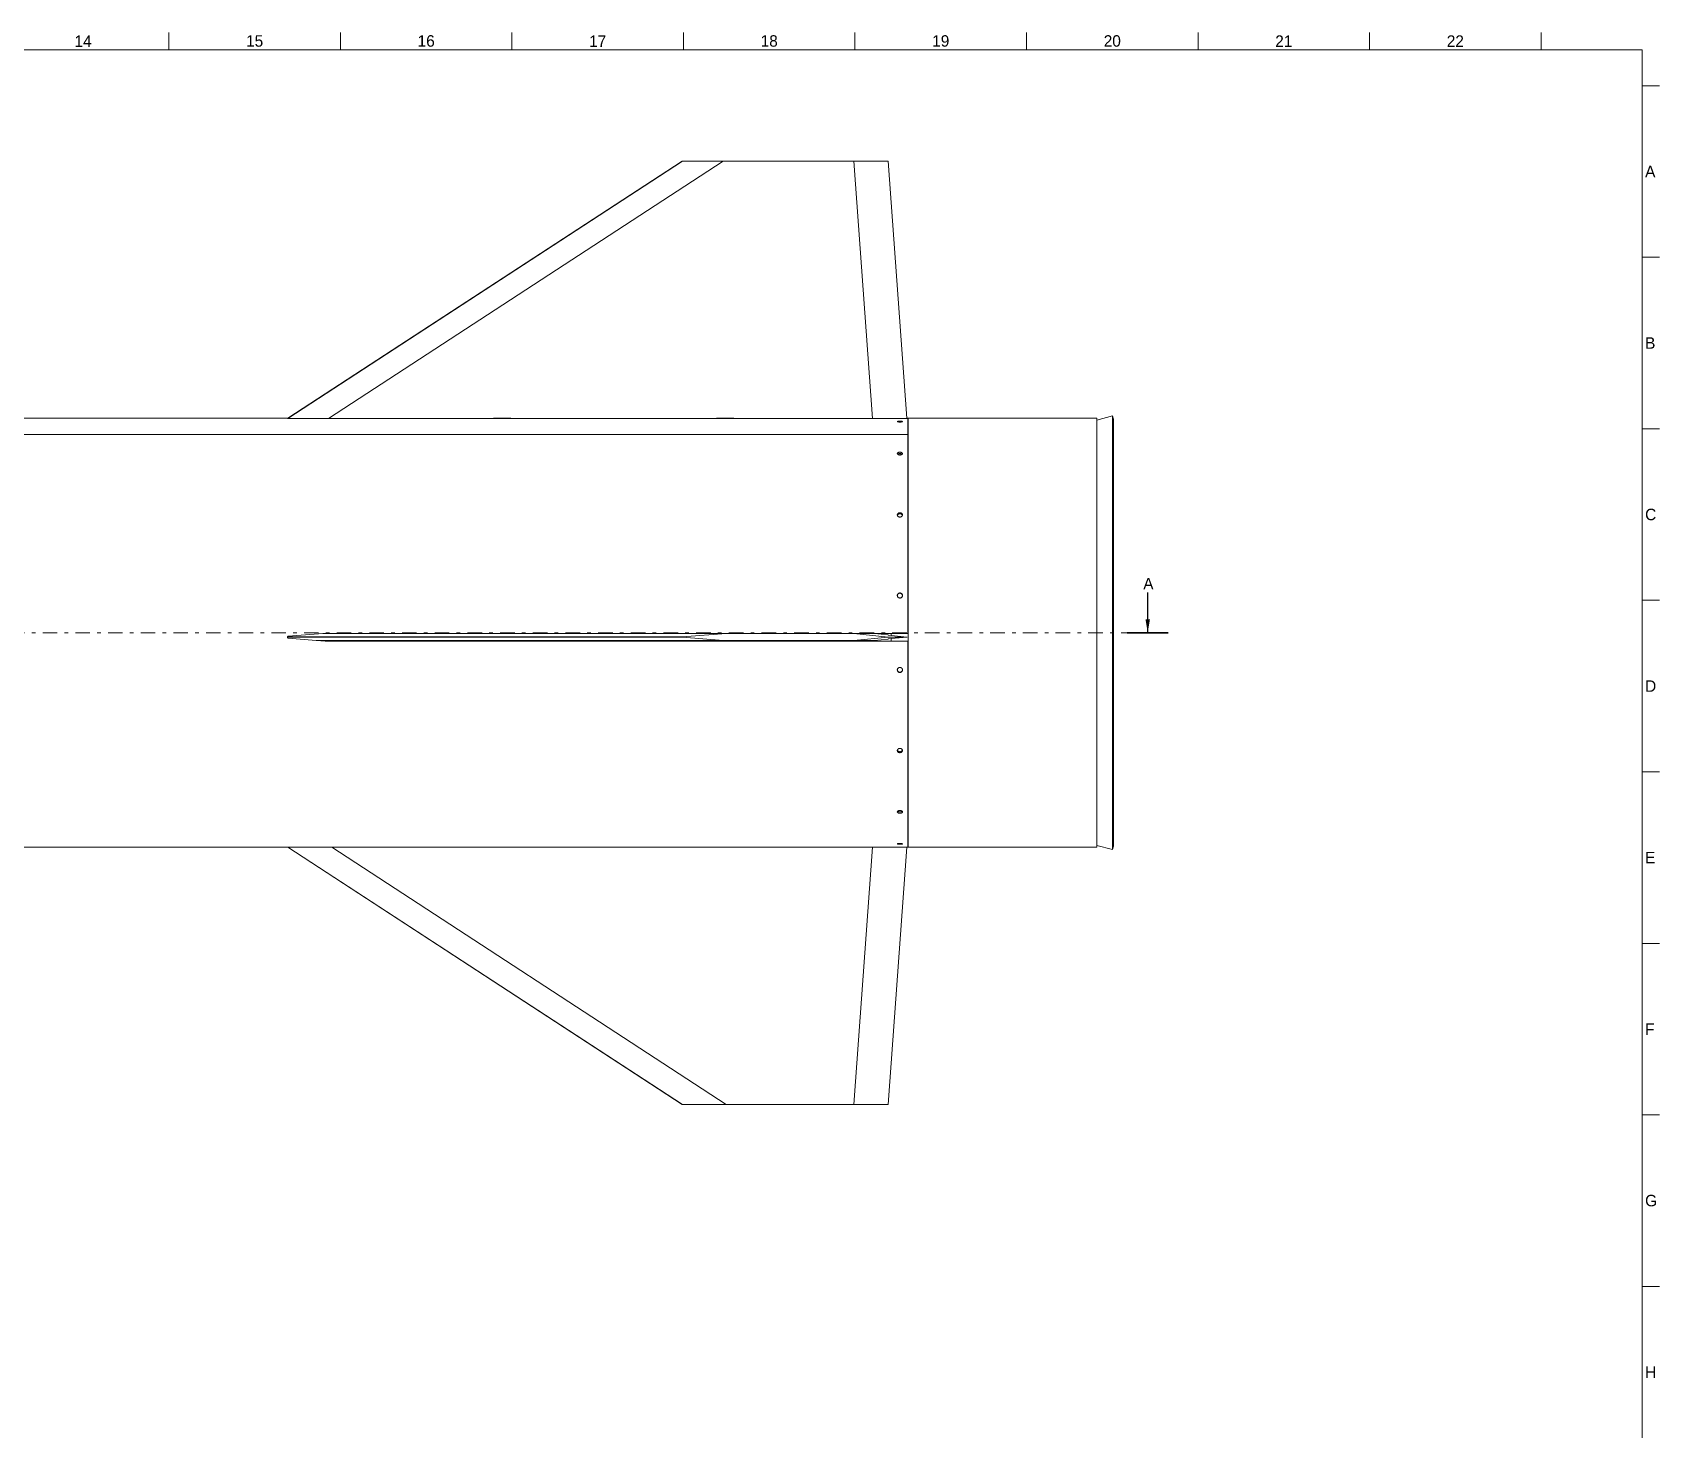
# Model space of a CAD drawing. Header units: millimetres. Extents: x 10 to 2348, y 8 to 1670.
# Drawn here: x 1399 to 2348, y 855 to 1670 of the extents above; entities that cross this region are included whole.
import ezdxf

# ---------------------------------------------------------------- set-up
doc = ezdxf.new("R2010")
doc.units = ezdxf.units.MM
doc.linetypes.add('SectionLineISO', pattern=[13.758333, 4.233333, -2.116667, 1.058333, -2.116667, 4.233333])
for name, color, linetype in [('Annotations', 7, 'Continuous'), ('Border', 7, 'Continuous'), ('Geometries', 7, 'Continuous')]:
    doc.layers.add(name, color=color, linetype=linetype)
doc.styles.add('Shapr15', font='txt', dxfattribs={"height": 6.699})
doc.styles.add('Shapr80', font='txt', dxfattribs={"height": 3.3495})
doc.dimstyles.new('ISO-25', dxfattribs={"dimtxt": 2.5, "dimasz": 2.5, "dimexe": 1.25, "dimexo": 0.625, "dimtad": 1, "dimtxsty": 'Standard', "dimcen": 2.5, "dimadec": 0, "dimazin": 0, "dimtfac": 1, "dimtmove": 0, "dimatfit": 3, "dimfxl": 1, "dimarcsym": 0})

# ---------------------------------------------------------------- blocks, each defined once
blk = doc.blocks.new('*U2')
at = {"layer": 'Annotations', "linetype": 'Continuous', "lineweight": 35}
blk.add_line((1028.83, 661.02), (1040.83, 661.02), dxfattribs=at)
at = {"layer": 'Annotations', "linetype": 'SectionLineISO', "lineweight": 13, "flags": 128}
blk.add_lwpolyline([(169.79, 661.02), (1034.83, 661.02)], dxfattribs=at)
at = {"layer": 'Annotations', "linetype": 'Continuous', "lineweight": -3, "insert": (1033.56, 675.38), "char_height": 3.28, "width": 500, "attachment_point": 4, "style": 'Shapr15'}
blk.add_mtext('A', dxfattribs=at)
at = {"layer": 'Annotations', "linetype": 'Continuous', "lineweight": 13}
blk.add_leader([(1034.83, 661.02), (1034.83, 672.76)], dimstyle='ISO-25', override={"dimasz": 3.913514}, dxfattribs=at)

msp = doc.modelspace()

# ---------------------------------------------------------------- linework, layer by layer
at = {"layer": 'Border', "linetype": 'Continuous', "lineweight": 15}
for p, q in [((1478.86, 1659.55), (1478.86, 1669.55)), ((1578.86, 1659.55), (1578.86, 1669.55)), ((1678.86, 1659.55), (1678.86, 1669.55)), ((1778.86, 1659.55), (1778.86, 1669.55)), ((1878.86, 1659.55), (1878.86, 1669.55)), ((1978.86, 1659.55), (1978.86, 1669.55)), ((2078.86, 1659.55), (2078.86, 1669.55)), ((2178.86, 1659.55), (2178.86, 1669.55)), ((2278.86, 1659.55), (2278.86, 1669.55)), ((2337.86, 1659.55), (19.86, 1659.55)), ((2337.86, 17.55), (2337.86, 1659.55)), ((2337.86, 1638.55), (2347.86, 1638.55)), ((2337.86, 1538.55), (2347.86, 1538.55)), ((2337.86, 1438.55), (2347.86, 1438.55)), ((2337.86, 1338.55), (2347.86, 1338.55)), ((2337.86, 1238.55), (2347.86, 1238.55)), ((2337.86, 1138.55), (2347.86, 1138.55)), ((2337.86, 1038.55), (2347.86, 1038.55)), ((2337.86, 938.55), (2347.86, 938.55))]:
    msp.add_line(p, q, dxfattribs=at)
at = {"layer": 'Geometries', "linetype": 'Continuous', "lineweight": 13}
for p, q in [((1778.18, 1594.65), (1548.18, 1444.65)), ((1548.18, 1444.63), (1778.22, 1594.65)), ((1801.98, 1594.65), (1571.83, 1444.55)), ((1778.22, 1594.65), (1778.18, 1594.65)), ((1778.22, 1594.65), (1801.98, 1594.65)), ((1878.13, 1594.65), (1801.98, 1594.65)), ((1878.13, 1594.65), (1898.18, 1594.65)), ((1889.1, 1444.55), (1878.13, 1594.65)), ((1909.15, 1444.65), (1898.18, 1594.65)), ((1548.18, 1444.65), (1263.99, 1444.65)), ((1547.99, 1444.62), (1547.99, 1444.62)), ((1548.18, 1444.65), (1548.18, 1444.63)), ((1548.18, 1444.61), (1548.18, 1444.63)), ((1548.18, 1444.63), (1548.18, 1444.63)), ((1569.99, 1444.55), (1571.83, 1444.55)), ((1571.83, 1444.55), (1668.18, 1444.55)), ((1668.18, 1444.65), (1668.18, 1444.65)), ((1668.18, 1444.65), (1678.18, 1444.65)), ((1678.18, 1444.65), (1668.18, 1444.65)), ((1668.18, 1444.55), (1668.18, 1444.65)), ((1668.18, 1444.55), (1678.18, 1444.55)), ((1678.18, 1444.65), (1678.18, 1444.65)), ((1678.18, 1444.65), (1678.18, 1444.55)), ((1678.18, 1444.55), (1798.18, 1444.55)), ((1798.18, 1444.65), (1798.18, 1444.65)), ((1798.18, 1444.65), (1808.18, 1444.65)), ((1798.18, 1444.55), (1798.18, 1444.65)), ((1808.18, 1444.65), (1798.18, 1444.65)), ((1798.18, 1444.55), (1808.18, 1444.55)), ((1808.18, 1444.65), (1808.18, 1444.55)), ((1808.18, 1444.65), (1808.18, 1444.65)), ((1808.18, 1444.55), (1889.1, 1444.55)), ((1889.1, 1444.55), (1909.15, 1444.55)), ((1903.54, 1442.74), (1903.53, 1442.75)), ((1905.12, 1443), (1905.02, 1443)), ((1905.03, 1442.48), (1905.02, 1442.48)), ((1905.03, 1442.48), (1905.12, 1442.48)), ((1906.53, 1442.75), (1906.53, 1442.76)), ((1909.63, 1444.65), (1909.15, 1444.65)), ((1909.63, 1444.65), (1909.15, 1444.65)), ((1909.15, 1444.55), (1909.15, 1444.65)), ((1909.15, 1444.65), (1909.15, 1444.65)), ((1909.15, 1444.55), (1909.63, 1444.55)), ((1909.63, 1444.55), (1909.63, 1444.65)), ((1909.63, 1444.65), (1909.63, 1444.65)), ((1909.63, 1444.55), (1909.63, 1443.65)), ((1909.93, 1443.65), (1909.63, 1443.65)), ((1909.63, 1443.65), (1909.63, 1435.17)), ((1909.63, 1443.65), (1909.63, 1443.65)), ((1909.93, 1443.65), (1909.93, 1444.65)), ((2019.93, 1444.65), (1909.93, 1444.65)), ((1909.93, 1195.65), (1909.93, 1443.65)), ((2029, 1446.08), (2019.93, 1443.65)), ((2019.93, 1443.65), (2019.93, 1444.65)), ((2019.93, 1195.65), (2019.93, 1443.65)), ((2029, 1193.22), (2029, 1446.08)), ((2029.52, 1444.15), (2029, 1446.08)), ((2029.52, 1444.15), (2029, 1446.08)), ((2029.52, 1195.15), (2029.52, 1444.15)), ((1909.63, 1435.17), (1263.99, 1435.17)), ((1909.63, 1435.13), (1263.99, 1435.13)), ((1909.63, 1435.17), (1909.63, 1435.13)), ((1909.63, 1435.13), (1909.63, 1319.25)), ((1903.54, 1424.05), (1903.53, 1424.09)), ((1905.05, 1424.07), (1904.95, 1424.07)), ((1905.02, 1424.9), (1905.12, 1424.9)), ((1905.03, 1423.25), (1905.02, 1423.25)), ((1905.03, 1423.25), (1905.12, 1423.26)), ((1906.53, 1424.09), (1906.53, 1424.12)), ((1903.54, 1388.28), (1903.53, 1388.34)), ((1903.57, 1388.06), (1903.57, 1388.06)), ((1905.05, 1389.04), (1904.95, 1389.04)), ((1905.02, 1389.59), (1905.12, 1389.58)), ((1905.03, 1387.08), (1905.02, 1387.08)), ((1905.03, 1387.08), (1905.12, 1387.08)), ((1906.5, 1388.06), (1906.5, 1388.07)), ((1906.53, 1388.34), (1906.53, 1388.39)), ((1903.54, 1341.29), (1903.53, 1341.36)), ((1903.54, 1341.26), (1903.54, 1341.27)), ((1903.54, 1341.27), (1903.54, 1341.27)), ((1905.05, 1342.66), (1904.95, 1342.66)), ((1905.02, 1342.83), (1905.12, 1342.83)), ((1905.03, 1339.88), (1905.02, 1339.88)), ((1905.03, 1339.88), (1905.12, 1339.88)), ((1906.53, 1341.36), (1906.53, 1341.42)), ((1906.53, 1341.27), (1906.53, 1341.29)), ((1906.53, 1341.27), (1906.53, 1341.27)), ((1548.45, 1317.59), (1568.7, 1319.15)), ((1568.7, 1319.15), (1569.99, 1319.25)), ((1572.28, 1319.15), (1568.7, 1319.15)), ((1801.89, 1319.25), (1569.99, 1319.25)), ((1572.28, 1319.15), (1801.89, 1319.15)), ((1803.81, 1319.15), (1778.22, 1317.17)), ((1801.89, 1319.25), (1801.89, 1319.15)), ((1803.39, 1319.25), (1801.89, 1319.25)), ((1801.89, 1319.15), (1803.39, 1319.15)), ((1899.93, 1319.25), (1803.39, 1319.25)), ((1803.39, 1319.25), (1803.39, 1319.15)), ((1803.39, 1319.15), (1803.81, 1319.15)), ((1878.13, 1319.15), (1803.81, 1319.15)), ((1878.13, 1319.15), (1889.28, 1319.15)), ((1898.18, 1317.15), (1878.13, 1319.15)), ((1889.28, 1319.15), (1890.04, 1319.15)), ((1890.04, 1319.15), (1898.18, 1318.34)), ((1890.04, 1319.15), (1899.93, 1319.15)), ((1909.63, 1319.25), (1899.93, 1319.25)), ((1899.93, 1319.15), (1899.93, 1319.25)), ((1899.93, 1318.07), (1899.93, 1319.15)), ((1547.99, 1317.09), (1547.99, 1316.91)), ((1548.18, 1317.17), (1548.18, 1317.48)), ((1778.22, 1317.17), (1548.18, 1317.17)), ((1548.18, 1317.15), (1548.18, 1317.17)), ((1778.18, 1317.15), (1548.18, 1317.15)), ((1548.18, 1317.15), (1548.18, 1317.13)), ((1548.18, 1316.52), (1548.18, 1317.13)), ((1548.18, 1317.13), (1778.22, 1317.13)), ((1564.82, 1315.15), (1548.45, 1316.41)), ((1672.89, 1315.15), (1564.81, 1315.15)), ((1569.99, 1314.75), (1564.82, 1315.15)), ((1569.99, 1314.75), (1672.89, 1314.75)), ((1672.89, 1314.75), (1672.89, 1315.15)), ((1672.94, 1315.15), (1672.89, 1315.15)), ((1672.89, 1314.75), (1672.94, 1314.75)), ((1673.94, 1315.15), (1672.94, 1315.15)), ((1672.94, 1315.15), (1672.94, 1314.75)), ((1672.94, 1314.75), (1673.94, 1314.75)), ((1673.99, 1315.15), (1673.94, 1315.15)), ((1673.94, 1315.15), (1673.94, 1314.75)), ((1673.94, 1314.75), (1673.99, 1314.75)), ((1801.98, 1315.15), (1673.99, 1315.15)), ((1673.99, 1314.75), (1673.99, 1315.15)), ((1673.99, 1314.75), (1802.89, 1314.75)), ((1778.22, 1317.17), (1778.18, 1317.15)), ((1778.22, 1317.13), (1778.18, 1317.15)), ((1778.22, 1317.13), (1801.98, 1315.15)), ((1802.89, 1315.15), (1801.98, 1315.15)), ((1802.89, 1314.75), (1802.89, 1315.15)), ((1802.94, 1315.15), (1802.89, 1315.15)), ((1802.89, 1314.75), (1802.94, 1314.75)), ((1802.94, 1315.15), (1802.94, 1314.75)), ((1803.94, 1315.15), (1802.94, 1315.15)), ((1802.94, 1314.75), (1803.94, 1314.75)), ((1803.99, 1315.15), (1803.94, 1315.15)), ((1803.94, 1315.15), (1803.94, 1314.75)), ((1803.94, 1314.75), (1803.99, 1314.75)), ((1878.13, 1315.15), (1803.99, 1315.15)), ((1803.99, 1314.75), (1803.99, 1315.15)), ((1803.99, 1314.75), (1899.93, 1314.75)), ((1878.13, 1315.15), (1898.18, 1317.15)), ((1890.04, 1315.15), (1878.13, 1315.15)), ((1898.18, 1315.96), (1890.04, 1315.15)), ((1898.18, 1318.34), (1898.18, 1318.25)), ((1898.18, 1318.25), (1899.93, 1318.07)), ((1909.18, 1317.15), (1898.18, 1317.15)), ((1899.93, 1316.23), (1898.18, 1316.05)), ((1898.18, 1316.05), (1898.18, 1315.96)), ((1899.93, 1318.07), (1909.18, 1317.15)), ((1909.18, 1317.15), (1899.93, 1316.23)), ((1899.93, 1314.75), (1899.93, 1316.23)), ((1899.93, 1314.75), (1909.63, 1314.75)), ((1909.63, 1314.75), (1909.63, 1195.65)), ((1903.53, 1297.94), (1903.53, 1297.96)), ((1903.54, 1297.89), (1903.53, 1297.94)), ((1903.54, 1298.03), (1903.54, 1298.03)), ((1906.53, 1298.04), (1906.53, 1298.03)), ((1906.53, 1298.03), (1906.53, 1297.96)), ((1906.53, 1297.94), (1906.53, 1297.96)), ((1903.53, 1250.96), (1903.53, 1250.98)), ((1903.54, 1250.92), (1903.53, 1250.96)), ((1903.57, 1251.23), (1903.57, 1251.24)), ((1906.5, 1251.24), (1906.5, 1251.23)), ((1906.53, 1250.96), (1906.53, 1250.98)), ((1903.53, 1215.21), (1903.53, 1215.22)), ((1903.54, 1215.19), (1903.53, 1215.21)), ((1906.53, 1215.21), (1906.53, 1215.22)), ((1903.54, 1196.54), (1903.53, 1196.55)), ((1903.53, 1196.55), (1903.53, 1196.55)), ((1906.53, 1196.55), (1906.53, 1196.55)), ((1909.63, 1195.65), (1909.93, 1195.65)), ((1909.63, 1195.65), (1909.63, 1194.65)), ((1909.93, 1194.65), (1909.93, 1195.65)), ((2019.93, 1195.65), (2029, 1193.22)), ((2019.93, 1194.65), (2019.93, 1195.65)), ((2029, 1193.22), (2029.52, 1195.15)), ((1263.99, 1194.65), (1548.18, 1194.65)), ((1548.18, 1194.65), (1548.22, 1194.65)), ((1778.18, 1044.65), (1548.18, 1194.65)), ((1548.22, 1194.65), (1573.81, 1194.65)), ((1778.22, 1044.65), (1548.22, 1194.65)), ((1573.81, 1194.65), (1803.81, 1044.65)), ((1573.81, 1194.65), (1889.09, 1194.65)), ((1878.13, 1044.65), (1889.09, 1194.65)), ((1889.09, 1194.65), (1909.15, 1194.65)), ((1909.15, 1194.65), (1898.18, 1044.65)), ((1909.15, 1194.65), (1909.63, 1194.65)), ((1909.93, 1194.65), (2019.93, 1194.65)), ((1778.22, 1044.65), (1778.18, 1044.65)), ((1803.81, 1044.65), (1778.22, 1044.65)), ((1878.13, 1044.65), (1803.81, 1044.65)), ((1898.18, 1044.65), (1878.13, 1044.65))]:
    msp.add_line(p, q, dxfattribs=at)
at = {"layer": 'Geometries', "linetype": 'Continuous', "lineweight": 13, "flags": 128}
for points in [[(1547.99, 1444.62), (1547.99, 1444.62), (1548, 1444.63), (1548.02, 1444.63), (1548.04, 1444.63), (1548.07, 1444.63), (1548.1, 1444.63), (1548.14, 1444.63), (1548.18, 1444.63), (1548.18, 1444.63)], [(1548.18, 1444.61), (1548.15, 1444.61), (1548.11, 1444.61), (1548.08, 1444.61), (1548.05, 1444.61), (1548.03, 1444.62), (1548.01, 1444.62), (1548, 1444.62), (1547.99, 1444.62)], [(1548.45, 1444.61), (1548.4, 1444.61), (1548.34, 1444.61), (1548.29, 1444.61), (1548.24, 1444.61), (1548.19, 1444.61), (1548.18, 1444.61)], [(1569.99, 1444.55), (1559.22, 1444.58), (1548.45, 1444.61)], [(1903.53, 1442.75), (1903.54, 1442.76), (1903.54, 1442.76)], [(1903.54, 1442.76), (1903.54, 1442.78), (1903.56, 1442.8), (1903.6, 1442.82), (1903.64, 1442.84), (1903.69, 1442.86), (1903.75, 1442.88), (1903.82, 1442.9), (1903.89, 1442.92), (1903.98, 1442.93), (1904.07, 1442.95), (1904.17, 1442.96), (1904.28, 1442.97), (1904.39, 1442.98), (1904.51, 1442.99), (1904.63, 1442.99), (1904.75, 1443), (1904.88, 1443), (1905, 1443), (1905.02, 1443)], [(1905.02, 1442.48), (1904.91, 1442.48), (1904.78, 1442.49), (1904.66, 1442.49), (1904.54, 1442.5), (1904.42, 1442.51), (1904.31, 1442.52), (1904.2, 1442.53), (1904.1, 1442.54), (1904, 1442.56), (1903.91, 1442.57), (1903.83, 1442.59), (1903.76, 1442.61), (1903.7, 1442.63), (1903.65, 1442.65), (1903.6, 1442.67), (1903.57, 1442.69), (1903.55, 1442.71), (1903.54, 1442.74), (1903.54, 1442.74)], [(1905.12, 1443), (1905.13, 1443), (1905.26, 1443), (1905.38, 1443), (1905.5, 1442.99), (1905.62, 1442.98), (1905.73, 1442.97), (1905.84, 1442.96), (1905.95, 1442.95), (1906.04, 1442.94), (1906.13, 1442.92), (1906.22, 1442.91), (1906.29, 1442.89), (1906.35, 1442.87), (1906.41, 1442.85), (1906.46, 1442.83), (1906.49, 1442.81), (1906.52, 1442.79), (1906.53, 1442.77), (1906.53, 1442.76)], [(1906.53, 1442.74), (1906.53, 1442.73), (1906.51, 1442.7), (1906.48, 1442.68), (1906.44, 1442.66), (1906.4, 1442.64), (1906.34, 1442.62), (1906.27, 1442.6), (1906.2, 1442.58), (1906.11, 1442.57), (1906.02, 1442.55), (1905.92, 1442.53), (1905.82, 1442.52), (1905.71, 1442.51), (1905.59, 1442.5), (1905.47, 1442.49), (1905.35, 1442.49), (1905.24, 1442.48), (1905.14, 1442.48), (1905.12, 1442.48)], [(1906.53, 1442.75), (1906.53, 1442.75), (1906.53, 1442.74)], [(1903.53, 1424.09), (1903.54, 1424.11), (1903.54, 1424.12)], [(1903.54, 1424.12), (1903.54, 1424.18), (1903.56, 1424.25), (1903.6, 1424.32), (1903.64, 1424.38), (1903.69, 1424.45), (1903.75, 1424.51), (1903.82, 1424.56), (1903.89, 1424.62), (1903.98, 1424.67), (1904.07, 1424.71), (1904.17, 1424.76), (1904.28, 1424.79), (1904.39, 1424.82), (1904.51, 1424.85), (1904.63, 1424.87), (1904.75, 1424.89), (1904.88, 1424.9), (1905, 1424.9), (1905.02, 1424.9)], [(1903.74, 1423.67), (1903.7, 1423.71), (1903.65, 1423.77), (1903.6, 1423.84), (1903.57, 1423.9), (1903.55, 1423.97), (1903.54, 1424.04), (1903.54, 1424.05)], [(1904.95, 1424.07), (1904.94, 1424.07), (1904.81, 1424.06), (1904.69, 1424.05), (1904.57, 1424.03), (1904.45, 1424), (1904.34, 1423.97), (1904.23, 1423.94), (1904.12, 1423.9), (1904.03, 1423.86), (1903.94, 1423.81), (1903.85, 1423.76), (1903.78, 1423.7), (1903.74, 1423.67)], [(1905.02, 1423.25), (1904.91, 1423.26), (1904.78, 1423.27), (1904.66, 1423.28), (1904.54, 1423.3), (1904.42, 1423.33), (1904.31, 1423.36), (1904.2, 1423.4), (1904.1, 1423.44), (1904, 1423.48), (1903.91, 1423.53), (1903.83, 1423.59), (1903.76, 1423.65), (1903.74, 1423.67)], [(1906.33, 1423.67), (1906.32, 1423.67), (1906.25, 1423.73), (1906.18, 1423.78), (1906.09, 1423.83), (1906, 1423.88), (1905.9, 1423.92), (1905.79, 1423.96), (1905.68, 1423.99), (1905.56, 1424.02), (1905.44, 1424.04), (1905.32, 1424.05), (1905.19, 1424.06), (1905.07, 1424.07), (1905.05, 1424.07)], [(1905.12, 1424.9), (1905.13, 1424.9), (1905.26, 1424.89), (1905.38, 1424.88), (1905.5, 1424.86), (1905.62, 1424.84), (1905.73, 1424.81), (1905.84, 1424.77), (1905.95, 1424.74), (1906.04, 1424.69), (1906.13, 1424.64), (1906.22, 1424.59), (1906.29, 1424.54), (1906.35, 1424.48), (1906.41, 1424.41), (1906.46, 1424.35), (1906.49, 1424.28), (1906.52, 1424.22), (1906.53, 1424.15), (1906.53, 1424.12)], [(1906.33, 1423.67), (1906.27, 1423.62), (1906.2, 1423.56), (1906.11, 1423.51), (1906.02, 1423.46), (1905.92, 1423.42), (1905.82, 1423.38), (1905.71, 1423.34), (1905.59, 1423.31), (1905.47, 1423.29), (1905.35, 1423.27), (1905.24, 1423.26), (1905.14, 1423.26), (1905.12, 1423.26)], [(1906.53, 1424.05), (1906.53, 1424.01), (1906.51, 1423.94), (1906.48, 1423.87), (1906.44, 1423.8), (1906.4, 1423.74), (1906.34, 1423.68), (1906.33, 1423.67)], [(1906.53, 1424.09), (1906.53, 1424.08), (1906.53, 1424.05)], [(1903.53, 1388.34), (1903.54, 1388.38), (1903.54, 1388.39)], [(1903.54, 1388.39), (1903.54, 1388.48), (1903.56, 1388.59), (1903.6, 1388.69), (1903.64, 1388.79), (1903.69, 1388.89), (1903.75, 1388.98), (1903.82, 1389.07), (1903.89, 1389.15), (1903.98, 1389.23), (1904.07, 1389.3), (1904.17, 1389.36), (1904.28, 1389.42), (1904.39, 1389.47), (1904.51, 1389.51), (1904.63, 1389.54), (1904.75, 1389.56), (1904.88, 1389.58), (1905, 1389.59), (1905.02, 1389.59)], [(1903.57, 1388.06), (1903.57, 1388.06), (1903.55, 1388.17), (1903.54, 1388.27), (1903.54, 1388.28)], [(1904.95, 1389.04), (1904.94, 1389.03), (1904.81, 1389.02), (1904.69, 1389), (1904.57, 1388.98), (1904.45, 1388.94), (1904.34, 1388.89), (1904.23, 1388.84), (1904.12, 1388.78), (1904.03, 1388.71), (1903.94, 1388.64), (1903.85, 1388.56), (1903.78, 1388.47), (1903.72, 1388.38), (1903.66, 1388.29), (1903.61, 1388.19), (1903.58, 1388.09), (1903.57, 1388.06)], [(1905.02, 1387.08), (1904.91, 1387.08), (1904.78, 1387.1), (1904.66, 1387.12), (1904.54, 1387.15), (1904.42, 1387.19), (1904.31, 1387.24), (1904.2, 1387.29), (1904.1, 1387.36), (1904, 1387.43), (1903.91, 1387.5), (1903.83, 1387.59), (1903.76, 1387.67), (1903.7, 1387.76), (1903.65, 1387.86), (1903.6, 1387.96), (1903.57, 1388.06)], [(1906.5, 1388.06), (1906.47, 1388.14), (1906.43, 1388.24), (1906.38, 1388.34), (1906.32, 1388.43), (1906.25, 1388.52), (1906.18, 1388.6), (1906.09, 1388.68), (1906, 1388.75), (1905.9, 1388.81), (1905.79, 1388.87), (1905.68, 1388.92), (1905.56, 1388.96), (1905.44, 1388.99), (1905.32, 1389.01), (1905.19, 1389.03), (1905.07, 1389.04), (1905.05, 1389.04)], [(1905.12, 1389.58), (1905.13, 1389.58), (1905.26, 1389.57), (1905.38, 1389.55), (1905.5, 1389.52), (1905.62, 1389.49), (1905.73, 1389.44), (1905.84, 1389.39), (1905.95, 1389.33), (1906.04, 1389.26), (1906.13, 1389.19), (1906.22, 1389.11), (1906.29, 1389.02), (1906.35, 1388.93), (1906.41, 1388.84), (1906.46, 1388.74), (1906.49, 1388.64), (1906.52, 1388.54), (1906.53, 1388.43), (1906.53, 1388.39)], [(1906.5, 1388.06), (1906.48, 1388.01), (1906.44, 1387.91), (1906.4, 1387.81), (1906.34, 1387.72), (1906.27, 1387.63), (1906.2, 1387.54), (1906.11, 1387.46), (1906.02, 1387.39), (1905.92, 1387.32), (1905.82, 1387.27), (1905.71, 1387.21), (1905.59, 1387.17), (1905.47, 1387.13), (1905.35, 1387.11), (1905.24, 1387.09), (1905.14, 1387.08), (1905.12, 1387.08)], [(1906.53, 1388.28), (1906.53, 1388.22), (1906.51, 1388.11), (1906.5, 1388.07)], [(1906.53, 1388.34), (1906.53, 1388.33), (1906.53, 1388.28)], [(1903.53, 1341.36), (1903.54, 1341.4), (1903.54, 1341.42)], [(1903.54, 1341.42), (1903.54, 1341.53), (1903.56, 1341.65), (1903.6, 1341.77), (1903.64, 1341.89), (1903.69, 1342), (1903.75, 1342.11), (1903.82, 1342.22), (1903.89, 1342.31), (1903.98, 1342.41), (1904.07, 1342.49), (1904.17, 1342.56), (1904.28, 1342.63), (1904.39, 1342.69), (1904.51, 1342.74), (1904.63, 1342.78), (1904.75, 1342.8), (1904.88, 1342.82), (1905, 1342.83), (1905.02, 1342.83)], [(1904.95, 1342.66), (1904.94, 1342.65), (1904.81, 1342.64), (1904.69, 1342.62), (1904.57, 1342.58), (1904.45, 1342.54), (1904.34, 1342.49), (1904.23, 1342.43), (1904.12, 1342.35), (1904.03, 1342.27), (1903.94, 1342.19), (1903.85, 1342.09), (1903.78, 1341.99), (1903.72, 1341.88), (1903.66, 1341.77), (1903.61, 1341.66), (1903.58, 1341.54), (1903.55, 1341.41), (1903.54, 1341.29), (1903.54, 1341.27)], [(1903.54, 1341.27), (1903.54, 1341.28), (1903.54, 1341.29)], [(1905.02, 1339.88), (1904.91, 1339.88), (1904.78, 1339.9), (1904.66, 1339.92), (1904.54, 1339.96), (1904.42, 1340.01), (1904.31, 1340.06), (1904.2, 1340.13), (1904.1, 1340.2), (1904, 1340.28), (1903.91, 1340.37), (1903.83, 1340.47), (1903.76, 1340.57), (1903.7, 1340.68), (1903.65, 1340.79), (1903.6, 1340.91), (1903.57, 1341.03), (1903.55, 1341.15), (1903.54, 1341.26)], [(1906.53, 1341.27), (1906.52, 1341.35), (1906.5, 1341.48), (1906.47, 1341.6), (1906.43, 1341.71), (1906.38, 1341.83), (1906.32, 1341.94), (1906.25, 1342.04), (1906.18, 1342.14), (1906.09, 1342.23), (1906, 1342.31), (1905.9, 1342.39), (1905.79, 1342.46), (1905.68, 1342.52), (1905.56, 1342.56), (1905.44, 1342.6), (1905.32, 1342.63), (1905.19, 1342.65), (1905.07, 1342.66), (1905.05, 1342.66)], [(1905.12, 1342.83), (1905.13, 1342.83), (1905.26, 1342.82), (1905.38, 1342.79), (1905.5, 1342.76), (1905.62, 1342.71), (1905.73, 1342.66), (1905.84, 1342.6), (1905.95, 1342.53), (1906.04, 1342.45), (1906.13, 1342.36), (1906.22, 1342.27), (1906.29, 1342.16), (1906.35, 1342.06), (1906.41, 1341.95), (1906.46, 1341.83), (1906.49, 1341.71), (1906.52, 1341.59), (1906.53, 1341.46), (1906.53, 1341.42)], [(1906.53, 1341.27), (1906.53, 1341.22), (1906.51, 1341.09), (1906.48, 1340.97), (1906.44, 1340.85), (1906.4, 1340.74), (1906.34, 1340.63), (1906.27, 1340.52), (1906.2, 1340.42), (1906.11, 1340.33), (1906.02, 1340.24), (1905.92, 1340.16), (1905.82, 1340.09), (1905.71, 1340.03), (1905.59, 1339.98), (1905.47, 1339.94), (1905.35, 1339.91), (1905.24, 1339.89), (1905.14, 1339.88), (1905.12, 1339.88)], [(1906.53, 1341.36), (1906.53, 1341.34), (1906.53, 1341.29)], [(1547.99, 1317.09), (1547.99, 1317.14), (1548, 1317.2), (1548.02, 1317.25), (1548.04, 1317.3), (1548.07, 1317.35), (1548.1, 1317.4), (1548.14, 1317.44), (1548.18, 1317.48), (1548.18, 1317.48)], [(1548.18, 1316.52), (1548.15, 1316.55), (1548.11, 1316.59), (1548.08, 1316.63), (1548.05, 1316.68), (1548.03, 1316.73), (1548.01, 1316.79), (1548, 1316.84), (1547.99, 1316.91)], [(1548.18, 1317.48), (1548.23, 1317.51), (1548.28, 1317.54), (1548.33, 1317.56), (1548.38, 1317.57), (1548.45, 1317.59)], [(1548.45, 1316.41), (1548.4, 1316.42), (1548.34, 1316.44), (1548.29, 1316.45), (1548.24, 1316.48), (1548.19, 1316.51), (1548.18, 1316.52)], [(1903.53, 1297.96), (1903.54, 1297.99), (1903.54, 1298.03)], [(1903.54, 1298.03), (1903.54, 1298.11), (1903.56, 1298.24), (1903.6, 1298.36), (1903.64, 1298.48), (1903.69, 1298.59), (1903.75, 1298.7), (1903.82, 1298.8), (1903.89, 1298.9), (1903.98, 1298.99), (1904.07, 1299.08), (1904.17, 1299.15), (1904.28, 1299.22), (1904.39, 1299.28), (1904.51, 1299.33), (1904.63, 1299.37), (1904.75, 1299.4), (1904.88, 1299.41), (1905, 1299.42), (1905.13, 1299.42), (1905.26, 1299.41), (1905.38, 1299.38), (1905.5, 1299.35), (1905.62, 1299.31), (1905.73, 1299.25), (1905.84, 1299.19), (1905.95, 1299.12), (1906.04, 1299.04), (1906.13, 1298.95), (1906.22, 1298.85), (1906.29, 1298.75), (1906.35, 1298.65), (1906.41, 1298.53), (1906.46, 1298.42), (1906.49, 1298.3), (1906.52, 1298.18), (1906.53, 1298.05), (1906.53, 1298.04)], [(1903.54, 1298.03), (1903.54, 1297.98), (1903.56, 1297.85), (1903.59, 1297.73), (1903.62, 1297.61), (1903.67, 1297.5), (1903.73, 1297.39), (1903.8, 1297.28), (1903.87, 1297.18), (1903.96, 1297.09), (1904.05, 1297), (1904.15, 1296.93), (1904.25, 1296.86), (1904.36, 1296.8), (1904.48, 1296.75), (1904.6, 1296.71), (1904.72, 1296.67), (1904.82, 1296.66), (1904.93, 1296.65), (1905.03, 1296.64)], [(1905.03, 1296.47), (1904.91, 1296.47), (1904.78, 1296.49), (1904.66, 1296.52), (1904.54, 1296.55), (1904.42, 1296.6), (1904.31, 1296.65), (1904.2, 1296.72), (1904.1, 1296.79), (1904, 1296.87), (1903.91, 1296.96), (1903.83, 1297.06), (1903.76, 1297.16), (1903.7, 1297.27), (1903.65, 1297.38), (1903.6, 1297.5), (1903.57, 1297.62), (1903.55, 1297.74), (1903.54, 1297.87), (1903.54, 1297.89)], [(1905.03, 1296.64), (1905.16, 1296.65), (1905.29, 1296.66), (1905.41, 1296.69), (1905.53, 1296.72), (1905.65, 1296.77), (1905.76, 1296.83), (1905.87, 1296.89), (1905.97, 1296.96), (1906.07, 1297.05), (1906.16, 1297.14), (1906.24, 1297.23), (1906.31, 1297.33), (1906.37, 1297.44), (1906.42, 1297.56), (1906.47, 1297.67), (1906.5, 1297.79), (1906.52, 1297.92), (1906.53, 1298.03)], [(1906.53, 1297.89), (1906.53, 1297.8), (1906.51, 1297.68), (1906.48, 1297.56), (1906.44, 1297.44), (1906.4, 1297.33), (1906.34, 1297.21), (1906.27, 1297.11), (1906.2, 1297.01), (1906.11, 1296.92), (1906.02, 1296.83), (1905.92, 1296.75), (1905.82, 1296.68), (1905.71, 1296.62), (1905.59, 1296.57), (1905.47, 1296.53), (1905.35, 1296.5), (1905.24, 1296.48), (1905.14, 1296.47), (1905.03, 1296.47)], [(1906.53, 1297.94), (1906.53, 1297.93), (1906.53, 1297.89)], [(1903.57, 1251.24), (1903.6, 1251.31), (1903.64, 1251.41), (1903.69, 1251.51), (1903.75, 1251.6), (1903.82, 1251.69), (1903.89, 1251.78), (1903.98, 1251.85), (1904.07, 1251.93), (1904.17, 1251.99), (1904.28, 1252.05), (1904.39, 1252.1), (1904.51, 1252.14), (1904.63, 1252.17), (1904.75, 1252.2), (1904.88, 1252.21), (1905, 1252.22), (1905.13, 1252.22), (1905.26, 1252.21), (1905.38, 1252.19), (1905.5, 1252.16), (1905.62, 1252.12), (1905.73, 1252.07), (1905.84, 1252.02), (1905.95, 1251.96), (1906.04, 1251.89), (1906.13, 1251.82), (1906.22, 1251.74), (1906.29, 1251.65), (1906.35, 1251.56), (1906.41, 1251.46), (1906.46, 1251.36), (1906.49, 1251.26), (1906.5, 1251.24)], [(1903.53, 1250.98), (1903.54, 1251), (1903.54, 1251.11), (1903.56, 1251.21), (1903.57, 1251.23)], [(1905.03, 1249.71), (1904.91, 1249.72), (1904.78, 1249.73), (1904.66, 1249.75), (1904.54, 1249.78), (1904.42, 1249.82), (1904.31, 1249.87), (1904.2, 1249.92), (1904.1, 1249.99), (1904, 1250.05), (1903.91, 1250.13), (1903.83, 1250.21), (1903.76, 1250.3), (1903.7, 1250.39), (1903.65, 1250.49), (1903.6, 1250.58), (1903.57, 1250.69), (1903.55, 1250.79), (1903.54, 1250.9), (1903.54, 1250.92)], [(1903.57, 1251.24), (1903.59, 1251.18), (1903.62, 1251.08), (1903.67, 1250.99), (1903.73, 1250.89), (1903.8, 1250.8), (1903.87, 1250.72), (1903.96, 1250.64), (1904.05, 1250.57), (1904.15, 1250.5), (1904.25, 1250.44), (1904.36, 1250.39), (1904.48, 1250.35), (1904.6, 1250.32), (1904.72, 1250.29), (1904.82, 1250.27), (1904.93, 1250.27), (1905.03, 1250.26)], [(1905.03, 1250.26), (1905.16, 1250.27), (1905.29, 1250.28), (1905.41, 1250.3), (1905.53, 1250.33), (1905.65, 1250.37), (1905.76, 1250.42), (1905.87, 1250.47), (1905.97, 1250.54), (1906.07, 1250.6), (1906.16, 1250.68), (1906.24, 1250.76), (1906.31, 1250.85), (1906.37, 1250.94), (1906.42, 1251.03), (1906.47, 1251.13), (1906.5, 1251.23)], [(1906.53, 1250.92), (1906.53, 1250.84), (1906.51, 1250.74), (1906.48, 1250.63), (1906.44, 1250.53), (1906.4, 1250.44), (1906.34, 1250.34), (1906.27, 1250.25), (1906.2, 1250.17), (1906.11, 1250.09), (1906.02, 1250.02), (1905.92, 1249.95), (1905.82, 1249.9), (1905.71, 1249.84), (1905.59, 1249.8), (1905.47, 1249.77), (1905.35, 1249.74), (1905.24, 1249.73), (1905.14, 1249.72), (1905.03, 1249.71)], [(1906.5, 1251.23), (1906.52, 1251.16), (1906.53, 1251.05), (1906.53, 1250.98)], [(1906.53, 1250.96), (1906.53, 1250.95), (1906.53, 1250.92)], [(1903.53, 1215.22), (1903.54, 1215.24), (1903.54, 1215.31), (1903.56, 1215.38), (1903.6, 1215.45), (1903.64, 1215.51), (1903.69, 1215.58), (1903.74, 1215.63)], [(1905.03, 1214.4), (1904.91, 1214.4), (1904.78, 1214.41), (1904.66, 1214.42), (1904.54, 1214.44), (1904.42, 1214.47), (1904.31, 1214.5), (1904.2, 1214.53), (1904.1, 1214.57), (1904, 1214.62), (1903.91, 1214.67), (1903.83, 1214.72), (1903.76, 1214.78), (1903.7, 1214.84), (1903.65, 1214.9), (1903.6, 1214.97), (1903.57, 1215.03), (1903.55, 1215.1), (1903.54, 1215.17), (1903.54, 1215.19)], [(1903.74, 1215.63), (1903.75, 1215.64), (1903.82, 1215.7), (1903.89, 1215.75), (1903.98, 1215.8), (1904.07, 1215.85), (1904.17, 1215.89), (1904.28, 1215.93), (1904.39, 1215.96), (1904.51, 1215.99), (1904.63, 1216.01), (1904.75, 1216.03), (1904.88, 1216.04), (1905, 1216.05), (1905.13, 1216.04), (1905.26, 1216.04), (1905.38, 1216.02), (1905.5, 1216), (1905.62, 1215.98), (1905.73, 1215.95), (1905.84, 1215.91), (1905.95, 1215.87), (1906.04, 1215.83), (1906.13, 1215.78), (1906.22, 1215.72), (1906.29, 1215.67), (1906.33, 1215.63)], [(1903.74, 1215.63), (1903.8, 1215.59), (1903.87, 1215.53), (1903.96, 1215.48), (1904.05, 1215.43), (1904.15, 1215.39), (1904.25, 1215.35), (1904.36, 1215.32), (1904.48, 1215.29), (1904.6, 1215.27), (1904.72, 1215.25), (1904.82, 1215.24), (1904.93, 1215.23), (1905.03, 1215.23)], [(1905.03, 1215.23), (1905.16, 1215.24), (1905.29, 1215.24), (1905.41, 1215.26), (1905.53, 1215.28), (1905.65, 1215.3), (1905.76, 1215.33), (1905.87, 1215.37), (1905.97, 1215.41), (1906.07, 1215.46), (1906.16, 1215.5), (1906.24, 1215.56), (1906.31, 1215.61), (1906.33, 1215.63)], [(1906.53, 1215.19), (1906.53, 1215.14), (1906.51, 1215.07), (1906.48, 1215), (1906.44, 1214.93), (1906.4, 1214.87), (1906.34, 1214.81), (1906.27, 1214.75), (1906.2, 1214.7), (1906.11, 1214.64), (1906.02, 1214.6), (1905.92, 1214.55), (1905.82, 1214.52), (1905.71, 1214.48), (1905.59, 1214.45), (1905.47, 1214.43), (1905.35, 1214.41), (1905.24, 1214.41), (1905.14, 1214.4), (1905.03, 1214.4)], [(1906.33, 1215.63), (1906.35, 1215.61), (1906.41, 1215.54), (1906.46, 1215.48), (1906.49, 1215.41), (1906.52, 1215.34), (1906.53, 1215.27), (1906.53, 1215.22)], [(1906.53, 1215.21), (1906.53, 1215.21), (1906.53, 1215.19)], [(1903.53, 1196.55), (1903.54, 1196.56), (1903.54, 1196.58), (1903.56, 1196.6), (1903.6, 1196.62), (1903.64, 1196.64), (1903.69, 1196.66), (1903.75, 1196.68), (1903.82, 1196.7), (1903.89, 1196.72), (1903.98, 1196.74), (1904.07, 1196.75), (1904.17, 1196.77), (1904.28, 1196.78), (1904.39, 1196.79), (1904.51, 1196.8), (1904.63, 1196.81), (1904.75, 1196.81), (1904.88, 1196.82), (1905, 1196.82), (1905.13, 1196.82), (1905.26, 1196.82), (1905.38, 1196.81), (1905.5, 1196.8), (1905.62, 1196.8), (1905.73, 1196.79), (1905.84, 1196.77), (1905.95, 1196.76), (1906.04, 1196.75), (1906.13, 1196.73), (1906.22, 1196.71), (1906.29, 1196.69), (1906.35, 1196.67), (1906.41, 1196.65), (1906.46, 1196.63), (1906.49, 1196.61), (1906.52, 1196.59), (1906.53, 1196.57), (1906.53, 1196.55)], [(1905.03, 1196.3), (1904.91, 1196.3), (1904.78, 1196.3), (1904.66, 1196.3), (1904.54, 1196.31), (1904.42, 1196.32), (1904.31, 1196.33), (1904.2, 1196.34), (1904.1, 1196.35), (1904, 1196.36), (1903.91, 1196.38), (1903.83, 1196.4), (1903.76, 1196.41), (1903.7, 1196.43), (1903.65, 1196.45), (1903.6, 1196.47), (1903.57, 1196.49), (1903.55, 1196.51), (1903.54, 1196.54), (1903.54, 1196.54)], [(1906.53, 1196.54), (1906.53, 1196.52), (1906.51, 1196.5), (1906.48, 1196.48), (1906.44, 1196.46), (1906.4, 1196.44), (1906.34, 1196.42), (1906.27, 1196.4), (1906.2, 1196.39), (1906.11, 1196.37), (1906.02, 1196.36), (1905.92, 1196.34), (1905.82, 1196.33), (1905.71, 1196.32), (1905.59, 1196.31), (1905.47, 1196.31), (1905.35, 1196.3), (1905.24, 1196.3), (1905.14, 1196.3), (1905.03, 1196.3)], [(1906.53, 1196.55), (1906.53, 1196.55), (1906.53, 1196.54)]]:
    msp.add_lwpolyline(points, dxfattribs=at)

# ---------------------------------------------------------------- block references
at = {"xscale": 2, "yscale": 2, "zscale": 2}
msp.add_blockref('*U2', (-20.14, -2.45), dxfattribs=at)

# ---------------------------------------------------------------- texts
at = {"layer": 'Border', "linetype": 'Continuous', "lineweight": 15, "width": 6.699, "style": 'Shapr80'}
for s, insert, char_height, attachment_point in [('14', (1428.86, 1661.2), 6.699, 8), ('15', (1528.86, 1661.2), 6.699, 8), ('16', (1628.86, 1661.2), 6.699, 8), ('17', (1728.86, 1661.2), 6.699, 8), ('18', (1828.86, 1661.2), 6.699, 8), ('19', (1928.86, 1661.2), 6.699, 8), ('20', (2028.86, 1661.2), 6.699, 8), ('21', (2128.86, 1661.2), 6.699, 8), ('22', (2228.86, 1661.2), 6.699, 8), ('A', (2339.51, 1588.55), 6.7, 4), ('B', (2339.51, 1488.55), 6.7, 4), ('C', (2339.51, 1388.55), 6.7, 4), ('D', (2339.51, 1288.55), 6.7, 4), ('E', (2339.51, 1188.55), 6.7, 4), ('F', (2339.51, 1088.55), 6.7, 4), ('G', (2339.51, 988.55), 6.7, 4), ('H', (2339.51, 888.55), 6.7, 4)]:
    msp.add_mtext(s, dxfattribs=dict(at, insert=insert, char_height=char_height, attachment_point=attachment_point))

doc.saveas('drawing.dxf')
